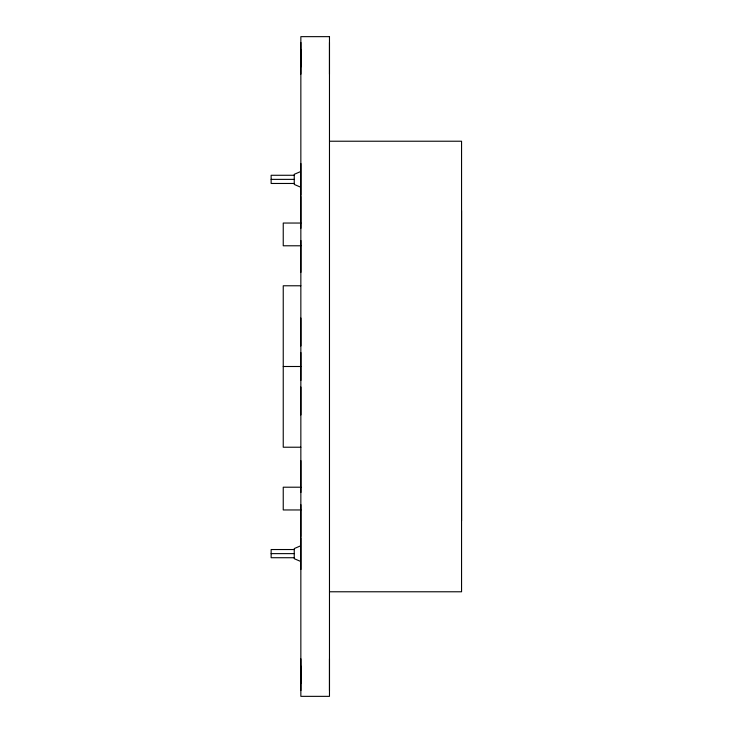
<?xml version="1.0" encoding="UTF-8"?>
<svg xmlns="http://www.w3.org/2000/svg" width="733" height="733" viewBox="0 0 733 733"><rect width="100%" height="100%" fill="white"/><g stroke="black" fill="none" stroke-linecap="round" stroke-linejoin="round"><path stroke-width="1.1" d="M300.851 49.743L300.851 66.868M300.851 666.141L300.851 683.257M300.631 65.713L300.851 64.357M300.631 682.111L300.851 680.755M300.411 171.669L294.245 174.307L294.245 184.432L300.411 187.08M300.411 545.92L294.245 548.568L294.245 558.693L300.411 561.331M329.474 74.161L329.474 42.45M329.474 690.55L329.474 658.839M300.851 195.225L300.851 163.523M300.851 569.477L300.851 537.775M300.851 42.45L300.851 74.161M329.474 141.222L461.561 141.222L461.561 591.778L329.474 591.778M294.245 175.269L271.137 175.279L271.137 183.47L294.245 183.47M271.137 179.374L294.245 179.374M300.851 196.471L300.851 228.329M461.561 210.563L461.561 520.787M300.851 223.043L283.24 223.043L283.24 245.784L300.851 245.784M300.851 240.497L300.851 272.364M300.851 285.778L283.24 285.778L283.24 447.222L300.851 447.222M300.851 318.058L300.851 345.967M300.851 352.546L300.851 380.454M283.24 366.5L300.851 366.5M300.851 387.033L300.851 414.942M300.851 460.645L300.851 492.503M300.851 487.207L283.24 487.207L283.24 509.957L300.851 509.957M300.851 504.67L300.851 536.538M294.245 549.53L271.137 549.53L271.137 557.721L294.245 557.731M271.137 553.626L294.245 553.626M300.851 658.848L300.851 690.559M300.631 50.898L300.851 52.254M300.631 667.287L300.851 668.652M329.474 36.65L300.851 36.65L300.851 696.35L329.474 696.35L329.474 36.65"/></g></svg>
